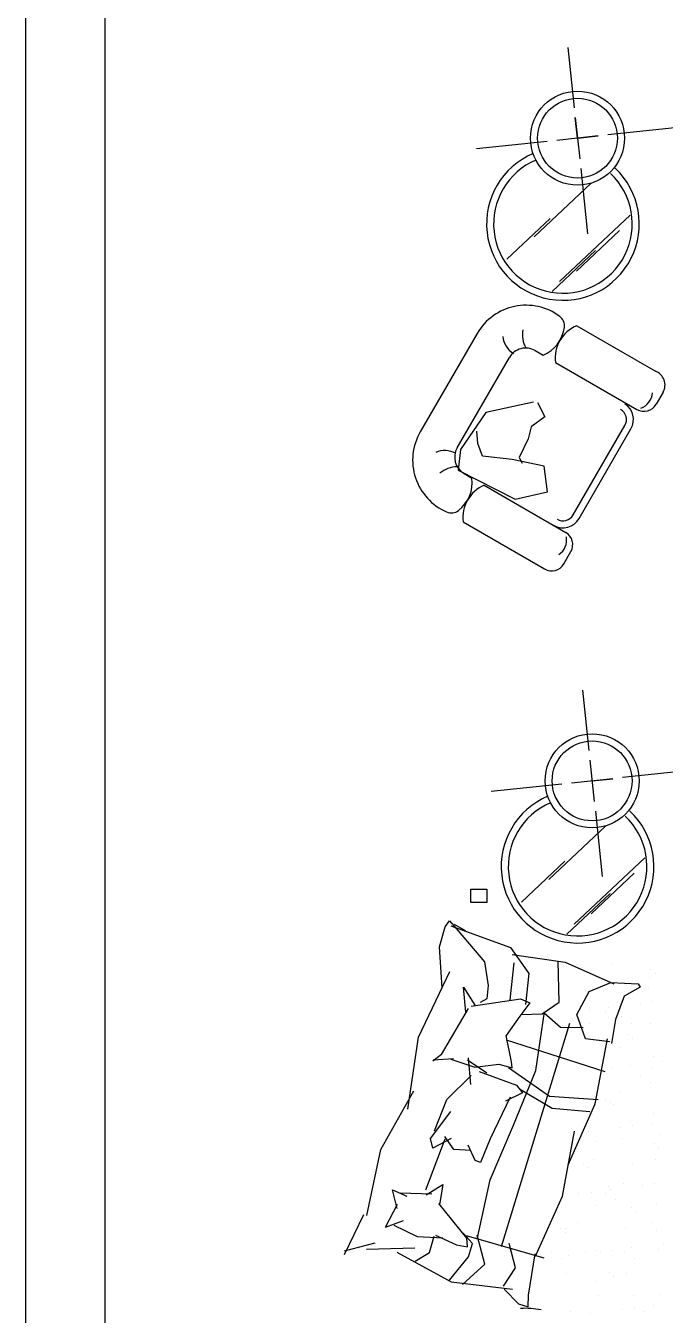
# Model space of a CAD drawing. Header units: inches. Extents: x 10.1 to 52.6, y 12.1 to 36.9.
# Drawn here: x 10.12 to 12.84, y 19.57 to 25.05 of the extents above; entities that cross this region are included whole.
import ezdxf

# ---------------------------------------------------------------- set-up
doc = ezdxf.new("R2010")
doc.units = ezdxf.units.IN
doc.header["$MEASUREMENT"] = 0
doc.layers.add('02', color=2, linetype='Continuous')
doc.layers.add('kadrbm', color=4, linetype='Continuous')

# ---------------------------------------------------------------- blocks, each defined once
blk = doc.blocks.new('kadrbm')
at = {"layer": 'kadrbm', "color": 4}
blk.add_lwpolyline([(0, 0), (0, 24.7972), (21, 24.7972), (21, 0), (0, 0)], close=True, dxfattribs=at)
blk.add_lwpolyline([(20.6631, 0.3257), (20.6631, 24.4603), (0.3369, 24.4603), (0.3369, 0.3257), (20.6631, 0.3257)], dxfattribs=at)

msp = doc.modelspace()

# ---------------------------------------------------------------- linework, layer by layer
at = {"layer": '02'}
for p, q in [((12.4282, 24.9625), (12.4555, 24.7051)), ((12.4598, 24.664), (12.4784, 24.4885)), ((12.4691, 24.5762), (12.4598, 24.664)), ((12.5569, 24.5855), (12.3814, 24.5669)), ((12.4691, 24.5762), (12.5569, 24.5855)), ((12.8834, 24.6201), (12.598, 24.5899)), ((12.3403, 24.5626), (12.0388, 24.5306)), ((12.4828, 24.4474), (12.5123, 24.1691)), ((12.2844, 24.1561), (12.5271, 24.3848)), ((12.1682, 24.0607), (12.3523, 24.2342)), ((12.3932, 23.9661), (12.6927, 24.2483)), ((12.4644, 24.0106), (12.6485, 24.184)), ((12.3616, 23.9241), (12.5457, 24.0976)), ((12.4657, 23.7779), (12.8004, 23.5842)), ((12.0424, 23.7455), (11.7999, 23.3263)), ((12.2888, 23.6722), (12.3224, 23.6528)), ((11.957, 23.2585), (12.1795, 23.6431)), ((12.3752, 23.6223), (12.7216, 23.4219)), ((12.8336, 23.4957), (12.8036, 23.4438)), ((12.4504, 22.973), (12.6707, 23.3539)), ((12.4764, 22.958), (12.6967, 23.3389)), ((11.9862, 23.1491), (12.0197, 23.1297)), ((12.0726, 23.0992), (12.419, 22.8988)), ((11.9828, 22.9432), (12.3289, 22.743)), ((12.4108, 22.7649), (12.4409, 22.8168)), ((12.4905, 22.2276), (12.5178, 21.9702)), ((12.5221, 21.9291), (12.5407, 21.7536)), ((12.6191, 21.8506), (12.4437, 21.832)), ((12.5314, 21.8413), (12.6191, 21.8506)), ((12.9457, 21.8852), (12.6603, 21.855)), ((12.4025, 21.8277), (12.1011, 21.7957)), ((12.5451, 21.7125), (12.5746, 21.4342)), ((12.3467, 21.4212), (12.5894, 21.6499)), ((12.4555, 21.2311), (12.755, 21.5134)), ((12.2305, 21.3258), (12.4146, 21.4993)), ((12.5267, 21.2756), (12.7108, 21.4491)), ((12.0159, 21.3802), (12.084, 21.3802)), ((12.0159, 21.3234), (12.0159, 21.3802)), ((12.084, 21.3802), (12.084, 21.3234)), ((12.4239, 21.1892), (12.6079, 21.3626)), ((12.084, 21.3234), (12.0159, 21.3234)), ((11.906, 21.2208), (11.9245, 21.2455)), ((11.9132, 21.2366), (11.9132, 21.2366)), ((11.9245, 21.2455), (11.9616, 21.2035)), ((11.8818, 21.1356), (11.906, 21.2208)), ((11.9306, 21.2243), (12.1845, 21.1319)), ((11.9444, 21.231), (11.9917, 21.2044)), ((11.9616, 21.2035), (12.0733, 21.0715)), ((12.6086, 21.2334), (12.6086, 21.2334)), ((11.8935, 20.96), (11.8818, 21.1356)), ((12.1845, 21.1319), (12.2624, 21.0216)), ((12.0733, 21.0715), (12.0885, 20.9699)), ((12.1918, 21.1024), (12.4162, 21.0692)), ((11.7929, 20.7514), (11.9257, 21.0306)), ((12.1826, 20.9101), (12.1994, 21.0667)), ((12.2624, 21.0216), (12.2474, 20.8893)), ((12.4162, 21.0692), (12.6239, 20.9781)), ((12.6186, 21.0602), (12.6186, 21.0602)), ((12.7815, 21.0387), (12.7815, 21.0387)), ((12.8, 21.0218), (12.8, 21.0218)), ((11.9834, 20.9629), (12.0321, 20.887)), ((11.9937, 20.8564), (11.9834, 20.9629)), ((12.0885, 20.9699), (12.0834, 20.9138)), ((12.5186, 20.9455), (12.6111, 20.984)), ((12.6111, 20.984), (12.7279, 20.9779)), ((12.7361, 20.9641), (12.6673, 20.9258)), ((12.7279, 20.9779), (12.7361, 20.9641)), ((12.7704, 20.9635), (12.7704, 20.9635)), ((12.7755, 21.0029), (12.7755, 21.0029)), ((12.0164, 20.8825), (12.2269, 20.9145)), ((12.0834, 20.9138), (12.055, 20.8987)), ((12.2269, 20.9145), (12.2664, 20.8968)), ((12.4659, 20.8467), (12.5186, 20.9455)), ((12.6673, 20.9258), (12.6315, 20.8263)), ((12.0036, 20.8723), (11.8887, 20.6776)), ((12.2664, 20.8968), (12.2241, 20.8407)), ((12.2915, 20.6094), (12.3282, 20.8587)), ((12.5201, 20.8671), (12.5201, 20.8671)), ((12.5864, 20.8543), (12.5864, 20.8543)), ((12.6014, 20.8778), (12.6014, 20.8778)), ((12.6406, 20.8995), (12.6406, 20.8995)), ((12.7372, 20.8957), (12.7372, 20.8957)), ((12.7893, 20.9026), (12.7893, 20.9026)), ((12.1461, 19.8598), (12.4364, 20.8097)), ((12.2241, 20.8407), (12.1659, 20.7571)), ((12.5029, 20.7441), (12.4659, 20.8467)), ((12.52, 20.8069), (12.52, 20.8069)), ((12.6315, 20.8263), (12.614, 20.7242)), ((12.6572, 20.8367), (12.6572, 20.8367)), ((12.6993, 20.8098), (12.6993, 20.8098)), ((12.7818, 20.8103), (12.7818, 20.8103)), ((11.7473, 20.4449), (11.7929, 20.7514)), ((12.6067, 20.7313), (12.5029, 20.7441)), ((12.6859, 20.7631), (12.6859, 20.7631)), ((12.7043, 20.7462), (12.7043, 20.7462)), ((12.1659, 20.7393), (12.5852, 20.6048)), ((12.6469, 20.7068), (12.6469, 20.7068)), ((11.8529, 20.6503), (11.8901, 20.6783)), ((11.8543, 20.6546), (11.9418, 20.6599)), ((12.0004, 20.6543), (12.0829, 20.5992)), ((12.0032, 20.6629), (12.0145, 20.5497)), ((12.6936, 20.631), (12.6936, 20.631)), ((12.7913, 20.6665), (12.7913, 20.6665)), ((12.8294, 20.6489), (12.8294, 20.6489)), ((11.9128, 20.4855), (12.017, 20.587)), ((12.0512, 20.6046), (12.2098, 20.5466)), ((12.1965, 20.3761), (12.2915, 20.6094)), ((12.6123, 20.6203), (12.6123, 20.6203)), ((12.7379, 20.5863), (12.7379, 20.5863)), ((12.7881, 20.6176), (12.7881, 20.6176)), ((11.6318, 20.2726), (11.7723, 20.5226)), ((12.2098, 20.5466), (12.2348, 20.5134)), ((12.7801, 20.5594), (12.7801, 20.5594)), ((11.8604, 20.3515), (11.9128, 20.4855)), ((12.2348, 20.5134), (12.1632, 20.4782)), ((12.5902, 20.4875), (12.5902, 20.4875)), ((12.6087, 20.4707), (12.6087, 20.4707)), ((12.6532, 20.5141), (12.6532, 20.5141)), ((11.8435, 20.3196), (11.9298, 20.434)), ((12.5326, 20.4216), (12.5326, 20.4216)), ((12.6205, 20.4621), (12.6205, 20.4621)), ((12.7944, 20.4249), (12.7944, 20.4249)), ((12.0972, 20.1433), (12.1965, 20.3761)), ((12.6525, 20.3667), (12.6525, 20.3667)), ((12.6957, 20.3909), (12.6957, 20.3909)), ((12.7045, 20.3736), (12.7045, 20.3736)), ((12.7858, 20.3843), (12.7858, 20.3843)), ((11.8231, 20.1015), (11.9067, 20.3176)), ((11.8529, 20.2777), (11.8435, 20.3196)), ((11.9311, 20.3193), (11.8529, 20.2777)), ((11.9422, 20.2733), (11.9052, 20.3276)), ((12.5073, 20.3353), (12.5073, 20.3353)), ((12.5166, 20.3488), (12.5166, 20.3488)), ((12.5494, 20.3084), (12.5494, 20.3084)), ((12.6595, 20.3214), (12.6595, 20.3214)), ((12.8187, 20.3359), (12.8187, 20.3359)), ((11.5732, 19.9912), (11.6318, 20.2726)), ((12.015, 20.2686), (11.9422, 20.2733)), ((12.7952, 20.2997), (12.7952, 20.2997)), ((12.8136, 20.2828), (12.8136, 20.2828)), ((12.4946, 20.212), (12.4946, 20.212)), ((12.513, 20.1951), (12.513, 20.1951)), ((12.5389, 20.2289), (12.5389, 20.2289)), ((12.7013, 20.2117), (12.7013, 20.2117)), ((12.8007, 20.2322), (12.8007, 20.2322)), ((12.0437, 19.8974), (12.0972, 20.1433)), ((11.6813, 20.1011), (11.7431, 20.0748)), ((11.7021, 20.0213), (11.6813, 20.1011)), ((11.7165, 20.0886), (11.8491, 20.084)), ((11.8248, 20.0791), (11.8959, 20.1242)), ((11.8959, 20.1242), (11.8824, 20.0379)), ((12.4755, 20.0845), (12.4755, 20.0845)), ((12.5275, 20.0913), (12.5275, 20.0913)), ((12.588, 20.0849), (12.588, 20.0849)), ((12.6, 20.1154), (12.6, 20.1154)), ((12.6088, 20.102), (12.6088, 20.102)), ((12.6658, 20.1287), (12.6658, 20.1287)), ((12.7447, 20.1199), (12.7447, 20.1199)), ((12.7967, 20.1268), (12.7967, 20.1268)), ((11.6527, 19.9419), (11.7033, 20.04)), ((12.5452, 20.0362), (12.5452, 20.0362)), ((12.6302, 20.058), (12.6302, 20.058)), ((12.807, 20.0395), (12.807, 20.0395)), ((11.4775, 19.8266), (11.5602, 19.9954)), ((12.6995, 20.0242), (12.6995, 20.0242)), ((12.718, 20.0073), (12.718, 20.0073)), ((11.652, 19.9425), (11.7293, 19.9707)), ((12.3989, 19.9364), (12.3989, 19.9364)), ((12.4163, 19.9373), (12.4163, 19.9373)), ((12.4174, 19.9195), (12.4174, 19.9195)), ((12.4706, 19.9607), (12.4706, 19.9607)), ((12.6721, 19.936), (12.6721, 19.936)), ((12.782, 19.9613), (12.782, 19.9613)), ((12.805, 19.9275), (12.805, 19.9275)), ((11.4774, 19.841), (11.6076, 19.8754)), ((11.9948, 19.9073), (12.3261, 19.8116)), ((12.8369, 19.8732), (12.8369, 19.8732)), ((11.5706, 19.8492), (11.7772, 19.8543)), ((12.3574, 19.8339), (12.3574, 19.8339)), ((12.4319, 19.8198), (12.4319, 19.8198)), ((12.5044, 19.8398), (12.5044, 19.8398)), ((12.5515, 19.8435), (12.5515, 19.8435)), ((12.5677, 19.8377), (12.5677, 19.8377)), ((12.6197, 19.8446), (12.6197, 19.8446)), ((12.6688, 19.8345), (12.6688, 19.8345)), ((12.701, 19.8553), (12.701, 19.8553)), ((12.711, 19.8076), (12.711, 19.8076)), ((12.8133, 19.8469), (12.8133, 19.8469)), ((12.3996, 19.807), (12.3996, 19.807)), ((12.4226, 19.7446), (12.4226, 19.7446)), ((12.5514, 19.7103), (12.5514, 19.7103)), ((12.6039, 19.7486), (12.6039, 19.7486)), ((12.6223, 19.7317), (12.6223, 19.7317)), ((12.6784, 19.7434), (12.6784, 19.7434)), ((12.5578, 19.6508), (12.5578, 19.6508)), ((12.7093, 19.652), (12.7093, 19.652)), ((12.8196, 19.6542), (12.8196, 19.6542)), ((12.6599, 19.5909), (12.6599, 19.5909)), ((12.7119, 19.5978), (12.7119, 19.5978)), ((12.7932, 19.6085), (12.7932, 19.6085)), ((12.4382, 19.5835), (12.4382, 19.5835)), ((12.5241, 19.5731), (12.5241, 19.5731)), ((12.7496, 19.5841), (12.7496, 19.5841))]:
    msp.add_line(p, q, dxfattribs=at)
at = {"layer": '02', "extrusion": (0, 0, -1)}
for p, q in [((12.3907, 20.899), (12.3874, 21.073)), ((12.3181, 20.8498), (12.3907, 20.899)), ((12.3268, 20.8544), (12.3967, 20.7931)), ((12.2293, 20.8476), (12.3181, 20.8498)), ((12.1887, 20.6461), (12.1659, 20.7571)), ((12.3967, 20.7931), (12.4926, 20.7917)), ((12.5447, 20.4665), (12.5965, 20.744)), ((11.93, 20.6564), (12.0328, 20.6231)), ((12.0328, 20.6231), (12.1348, 20.6356)), ((12.1348, 20.6356), (12.1916, 20.6203)), ((12.1916, 20.6203), (12.1887, 20.6461)), ((12.1759, 20.6218), (12.3499, 20.4992)), ((12.2229, 20.5305), (12.3611, 20.4481)), ((12.1831, 20.4956), (12.097, 20.3182)), ((12.3499, 20.4992), (12.5565, 20.4854)), ((12.4291, 20.2072), (12.5447, 20.4665)), ((12.3611, 20.4481), (12.5212, 20.4348)), ((12.097, 20.3182), (12.0569, 20.2179)), ((12.4052, 20.0747), (12.4561, 20.3509)), ((12.0343, 20.2255), (12.0032, 20.2914)), ((12.0569, 20.2179), (12.0343, 20.2255)), ((11.9985, 19.8954), (11.8786, 20.0429)), ((12.2901, 19.8184), (12.4052, 20.0747)), ((11.6877, 19.9512), (11.7867, 19.9023)), ((11.7867, 19.9023), (11.8955, 19.8963)), ((11.8391, 19.8341), (11.8599, 19.904)), ((11.8655, 19.9086), (11.9536, 19.867)), ((11.9536, 19.867), (12.0016, 19.8588)), ((12.0222, 19.873), (11.9832, 19.9168)), ((12.0016, 19.8588), (11.9985, 19.8954)), ((12.0054, 19.816), (12.0222, 19.873)), ((12.0747, 19.7842), (12.0422, 19.9075)), ((12.2054, 19.7687), (12.1789, 19.8731)), ((11.6999, 19.8363), (11.9314, 19.7091)), ((11.7779, 19.797), (11.8391, 19.8341)), ((11.9238, 19.7168), (12.0054, 19.816)), ((12.2611, 19.6525), (12.2891, 19.8286)), ((11.98, 19.6988), (12.0747, 19.7842)), ((12.1538, 19.6907), (12.2054, 19.7687)), ((11.9314, 19.7091), (12.1927, 19.6782)), ((12.1565, 19.6784), (12.2184, 19.6154)), ((12.2586, 19.6033), (12.2611, 19.6525)), ((12.2184, 19.6154), (12.2586, 19.6033))]:
    msp.add_line(p, q, dxfattribs=at)
at = {"layer": '02'}
for points in [[(12.2819, 23.453), (12.0788, 23.4095), (11.9706, 23.2519), (11.962, 23.1637), (12.2043, 23.0405), (12.341, 23.0715), (12.3279, 23.1808), (12.1915, 23.2088), (12.0642, 23.2232), (12.0445, 23.277), (12.0411, 23.3297)], [(12.2983, 23.4519), (12.3307, 23.3908), (12.2723, 23.3484), (12.2593, 23.2966), (12.2216, 23.2168), (12.2333, 23.1931)]]:
    msp.add_lwpolyline(points, dxfattribs=at)
for centre, radius in [((12.4691, 24.5762), 0.2), ((12.4691, 24.5762), 0.17), ((12.5314, 21.8413), 0.2), ((12.5314, 21.8413), 0.17)]:
    msp.add_circle(centre, radius, dxfattribs=at)
for centre, radius, start, end in [((12.4072, 24.2113), 0.325, 112.9117, 46.7322), ((12.4072, 24.2113), 0.295, 112.9117, 46.7322), ((12.2501, 23.6253), 0.24, 53.3017, 149.9497), ((12.3637, 23.7777), 0.05, 352.6572, 53.3017), ((12.3542, 23.7413), 0.1198, 170.7317, 208.7788), ((12.2659, 23.7903), 0.1486, 292.3317, 352.6572), ((12.5226, 23.6407), 0.1486, 112.5351, 187.1132), ((12.2439, 23.7399), 0.0926, 184.6718, 239.2365), ((12.2488, 23.603), 0.08, 59.9497, 149.9497), ((12.7798, 23.526), 0.0618, 330.6368, 70.5395), ((12.7158, 23.4957), 0.0719, 288.5197, 357.4848), ((12.6275, 23.3789), 0.08, 329.9497, 56.9327), ((12.7517, 23.4738), 0.06, 239.9497, 329.9497), ((12.6275, 23.3789), 0.05, 329.9497, 59.9497), ((12.0076, 23.2061), 0.24, 149.9497, 246.5977), ((11.9052, 23.1544), 0.0926, 60.6628, 115.2275), ((12.0263, 23.2184), 0.08, 149.9497, 239.9497), ((11.9589, 23.0581), 0.1198, 91.1206, 129.1676), ((11.8725, 23.1102), 0.1486, 307.2421, 7.5677), ((12.1301, 22.9622), 0.1486, 112.7862, 187.3643), ((11.9321, 23.0317), 0.05, 246.5977, 307.2421), ((12.4071, 22.9981), 0.08, 239.9497, 329.9497), ((12.4071, 22.9981), 0.05, 239.9497, 329.9497), ((12.389, 22.8468), 0.06, 329.9497, 59.9497), ((12.3512, 22.8656), 0.0719, 302.4145, 11.3796), ((12.3589, 22.7949), 0.06, 239.9497, 329.9497), ((12.4695, 21.4764), 0.325, 112.9117, 46.7322), ((12.4695, 21.4764), 0.295, 112.9117, 46.7322), ((12.2456, 19.2456), 0.3513, 78.7819, 93.0414)]:
    msp.add_arc(centre, radius, start, end, dxfattribs=at)

# ---------------------------------------------------------------- block references
at = {"layer": 'kadrbm'}
msp.add_blockref('kadrbm', (10.1213, 12.0665), dxfattribs=at)

doc.saveas('drawing.dxf')
